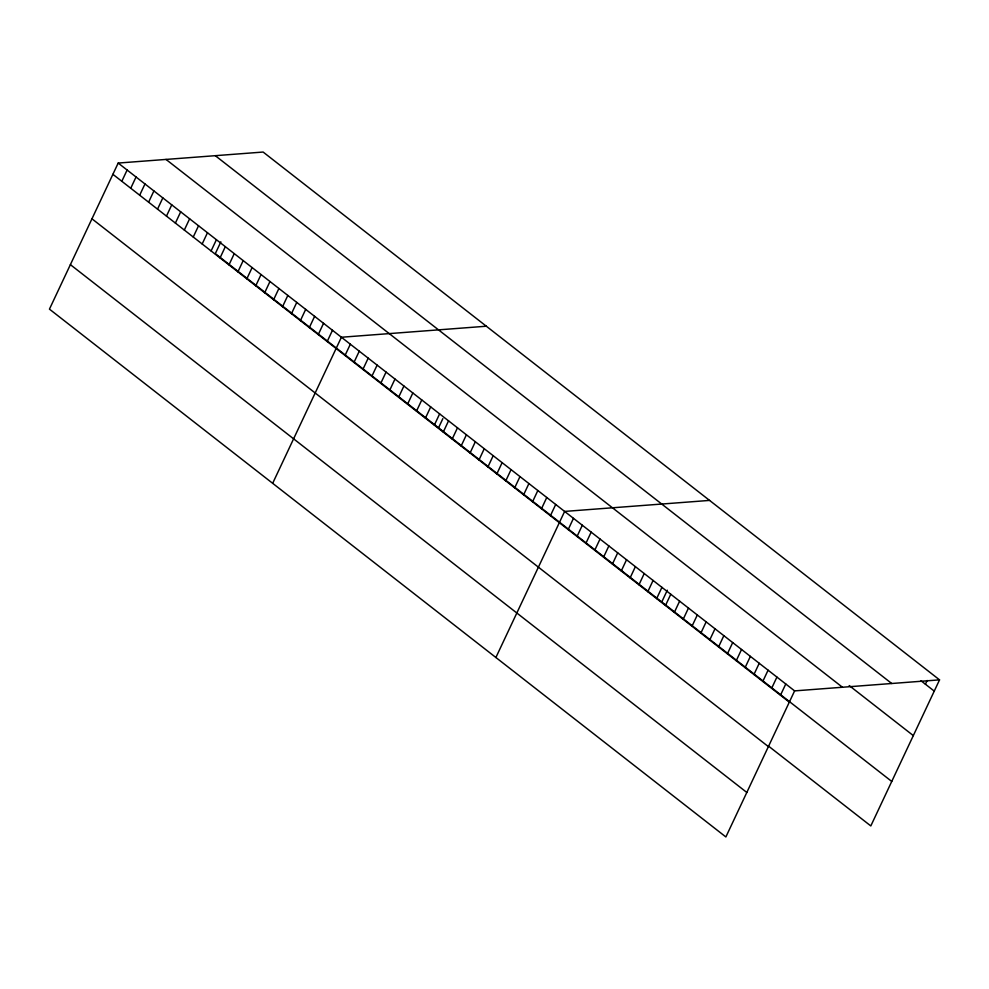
<?xml version="1.0" encoding="UTF-8"?>
<svg xmlns="http://www.w3.org/2000/svg" width="989" height="989" viewBox="0 0 989 989"><rect width="100%" height="100%" fill="white"/><g stroke="black" fill="none" stroke-linecap="round" stroke-linejoin="round"><path stroke-width="1.48" d="M939.55 679.863L263.123 152.046L118.186 163.061L49.45 309.137L725.877 836.954L794.612 690.891L939.55 679.863L870.815 825.939L767.983 745.694M121.82 181.284L127.111 170.034M130.746 188.256L136.037 176.994M139.672 195.216L144.975 183.966M148.61 202.189L153.901 190.939M157.535 209.149L162.826 197.899M166.461 216.121L171.752 204.871M175.387 223.094L180.69 211.831M184.325 230.054L189.616 218.804M193.251 237.026L198.542 225.776M202.176 243.986L207.48 232.736M211.102 250.959L216.406 239.709M220.868 241.835L215.318 253.629L891.757 781.446M220.04 257.919L225.331 246.669M228.966 264.891L234.257 253.641M237.892 271.864L243.195 260.602M246.83 278.824L252.121 267.574M255.755 285.796L261.047 274.546M264.681 292.756L269.972 281.506M273.607 299.729L278.91 288.479M282.545 306.689L287.836 295.439M291.471 313.661L296.762 302.411M300.396 320.634L305.688 309.372M309.322 327.594L314.626 316.344M318.26 334.566L323.551 323.316M327.186 341.526L332.477 330.277M272.667 483.312L341.403 337.249L486.341 326.222M345.037 355.459L350.341 344.209M353.975 362.431L359.267 351.182M362.901 369.404L368.192 358.154M371.827 376.364L377.118 365.114M380.753 383.336L386.056 372.087M389.691 390.296L394.982 379.047M398.616 397.269L403.908 386.019M407.542 404.241L412.833 392.979M416.468 411.201L421.771 399.952M425.406 418.174L430.697 406.924M434.332 425.134L439.623 413.884M438.547 427.804L442.849 418.644M443.257 432.106L448.549 420.857M452.183 439.067L457.487 427.817M461.121 446.039L466.412 434.789M470.047 453.011L475.338 441.749M478.973 459.972L484.264 448.722M487.898 466.944L493.202 455.694M496.837 473.904L502.128 462.654M505.762 480.877L511.053 469.627M514.688 487.837L519.979 476.587M523.614 494.809L528.917 483.559M532.552 501.782L537.843 490.519M541.478 508.742L546.769 497.492M550.403 515.714L555.707 504.464M495.897 657.5L564.632 511.424L709.558 500.409M568.181 529.585L573.472 518.335M577.032 536.483L582.323 525.233M585.871 543.381L591.162 532.131M594.723 550.292L600.014 539.03M603.562 557.19L608.853 545.94M612.414 564.089L617.705 552.839M621.253 570.999L626.544 559.737M630.104 577.897L635.395 566.648M638.943 584.796L644.235 573.546M647.795 591.706L653.086 580.444M656.634 598.605L661.938 587.355M661.765 601.992L667.315 590.198M665.486 605.503L670.777 594.253M674.325 612.414L679.628 601.151M683.176 619.312L688.468 608.062M692.016 626.21L697.319 614.96M700.867 633.108L706.158 621.858M709.706 640.019L715.01 628.769M718.558 646.917L723.849 635.667M727.397 653.816L732.701 642.566M736.249 660.726L741.54 649.476M745.088 667.624L750.391 656.375M753.939 674.523L759.231 663.273M762.791 681.433L768.082 670.183M771.63 688.332L776.921 677.082M780.482 695.23L785.773 683.98M925.407 684.215L927.175 680.469M920.982 680.766L934.259 691.113M215.293 155.681L891.719 683.498M849.192 685.562L913.317 735.606M166.016 159.427L842.443 687.244M118.186 163.061L794.612 690.891M112.894 174.311L789.321 702.141M91.952 218.804L768.391 746.621M70.38 264.644L746.819 792.461"/></g></svg>
